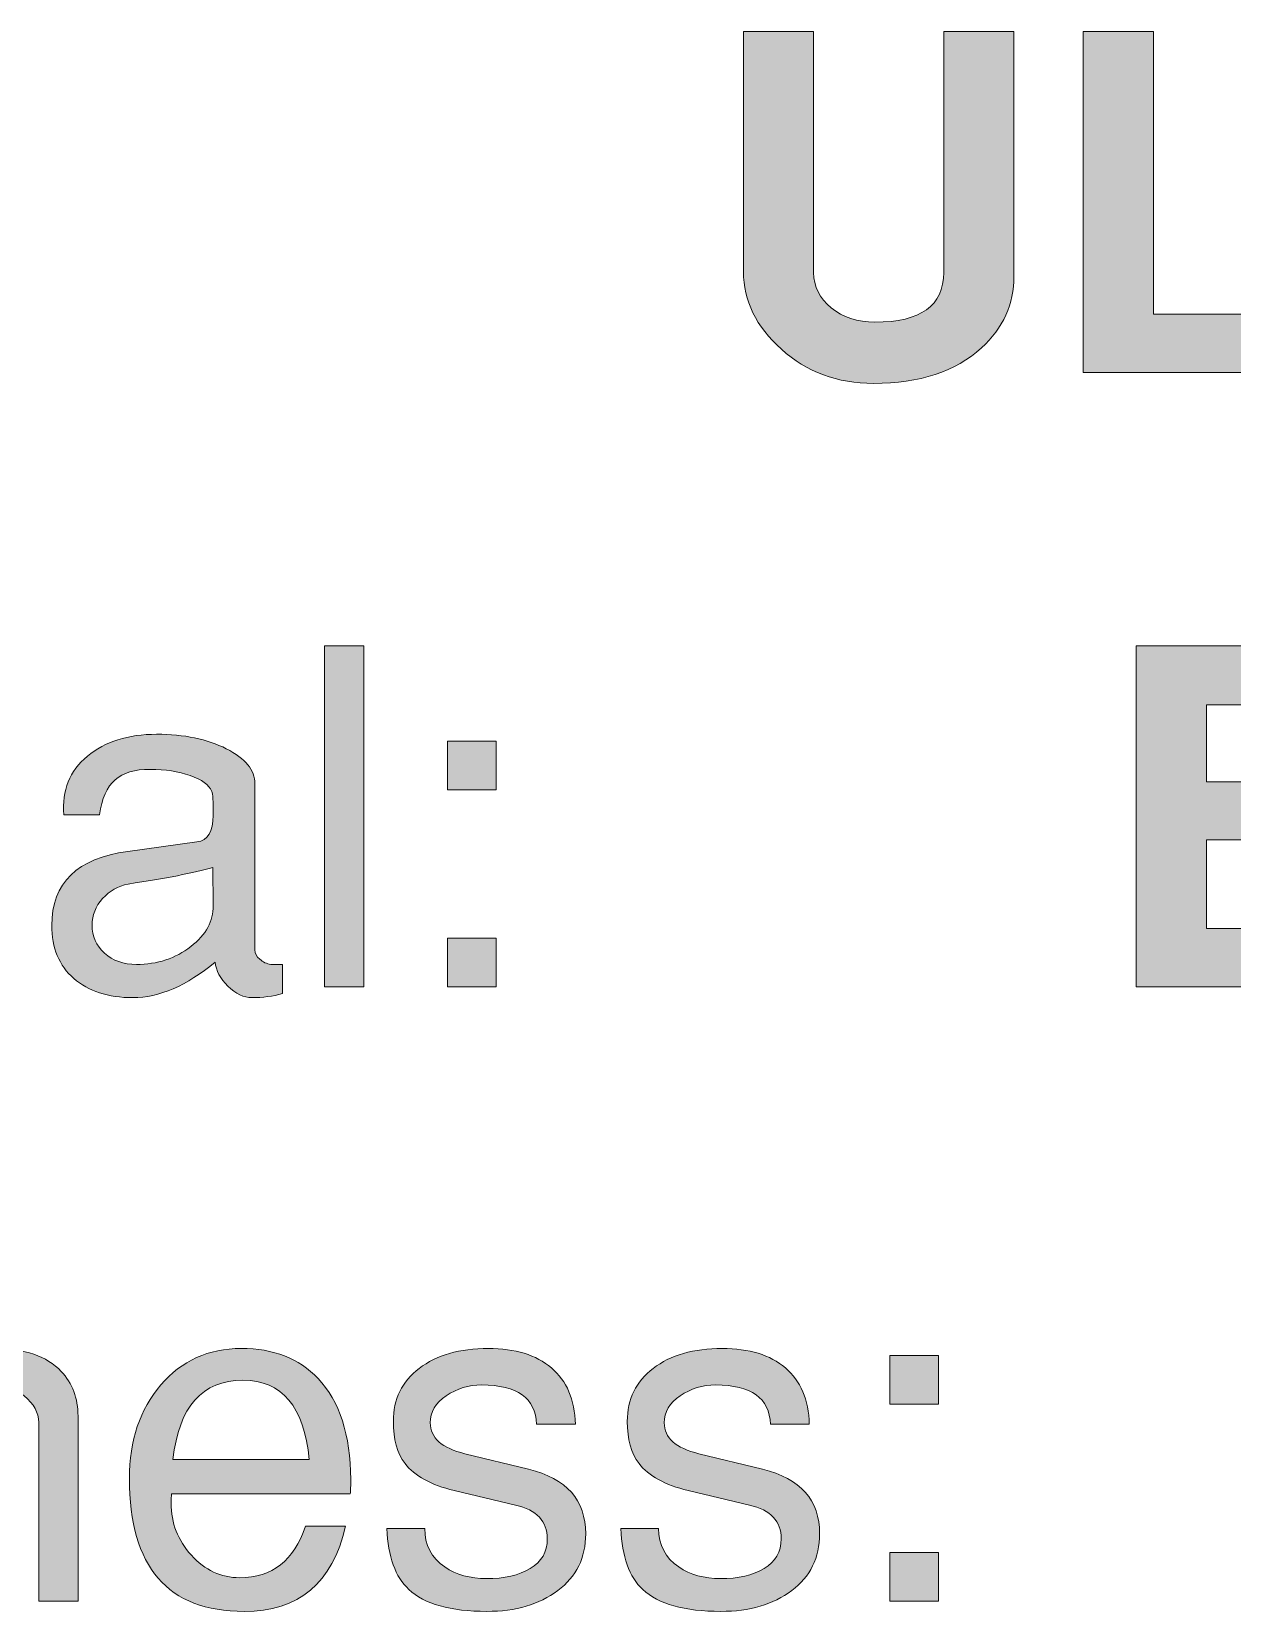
# Model space of a CAD drawing. Header units: inches. Extents: x 0.74 to 7.95, y -5.44 to -0.45.
# Drawn here: x 1.347 to 1.775, y -4.349 to -3.786 of the extents above; entities that cross this region are included whole.
import ezdxf

# ---------------------------------------------------------------- set-up
doc = ezdxf.new("R2010")
doc.units = ezdxf.units.IN
doc.header["$MEASUREMENT"] = 0
doc.layers.add('Layer 1', color=7, linetype='Continuous')

# ---------------------------------------------------------------- blocks, each defined once
blk = doc.blocks.new('block 15')
at = {"layer": 'Layer 1', "true_color": 0xed1f24}
h = blk.add_hatch(color=240, dxfattribs=at)
h.dxf.hatch_style = 2
h.paths.add_polyline_path([(1.46537, -4.12636), (1.45137, -4.12636), (1.45137, -4.00486), (1.46537, -4.00486)])
h = blk.add_hatch(color=240, dxfattribs=at)
h.dxf.hatch_style = 2
edge = h.paths.add_edge_path()
edge.add_spline(control_points=[(1.43636, -4.12873), (1.43292, -4.1297), (1.42931, -4.13019), (1.42553, -4.13019), (1.42253, -4.13019), (1.41966, -4.12882), (1.41694, -4.12611), (1.41422, -4.12339), (1.41269, -4.12052), (1.41236, -4.11752), (1.40225, -4.12597), (1.39247, -4.13019), (1.38303, -4.13019), (1.37425, -4.13019), (1.36725, -4.1279), (1.36203, -4.12335), (1.3568, -4.11878), (1.35419, -4.11249), (1.35419, -4.10447), (1.35419, -4.08933), (1.36323, -4.08053), (1.38129, -4.07808), (1.38129, -4.07808), (1.40588, -4.07474), (1.40588, -4.07474), (1.40976, -4.07418), (1.4117, -4.07102), (1.4117, -4.06523), (1.4117, -4.06032), (1.41153, -4.05749), (1.4112, -4.05671), (1.4102, -4.05437), (1.40762, -4.05248), (1.40347, -4.05103), (1.39931, -4.04958), (1.39458, -4.04886), (1.38927, -4.04886), (1.38373, -4.04886), (1.37954, -4.0501), (1.37672, -4.05261), (1.37389, -4.05511), (1.37204, -4.05924), (1.37115, -4.06502), (1.37115, -4.06502), (1.35853, -4.06502), (1.35853, -4.06502), (1.35775, -4.05636), (1.36053, -4.04941), (1.36686, -4.04419), (1.3732, -4.03897), (1.38142, -4.03636), (1.39153, -4.03636), (1.40131, -4.03636), (1.40958, -4.03808), (1.41636, -4.04152), (1.42314, -4.04497), (1.42653, -4.04913), (1.42653, -4.05402), (1.42653, -4.05402), (1.42653, -4.11319), (1.42653, -4.11319), (1.42653, -4.11441), (1.42711, -4.11553), (1.42828, -4.11652), (1.42944, -4.11752), (1.43075, -4.11814), (1.4322, -4.11835), (1.4333, -4.11847), (1.43469, -4.11847), (1.43636, -4.11835), (1.43636, -4.11835), (1.43636, -4.12873), (1.43636, -4.12873)], knot_values=[0, 0, 0, 0, 1, 1, 1, 2, 2, 2, 3, 3, 3, 4, 4, 4, 5, 5, 5, 6, 6, 6, 7, 7, 7, 8, 8, 8, 9, 9, 9, 10, 10, 10, 11, 11, 11, 12, 12, 12, 13, 13, 13, 14, 14, 14, 15, 15, 15, 16, 16, 16, 17, 17, 17, 18, 18, 18, 19, 19, 19, 20, 20, 20, 21, 21, 21, 22, 22, 22, 23, 23, 23, 24, 24, 24, 24], degree=3, periodic=1)
edge = h.paths.add_edge_path()
edge.add_spline(control_points=[(1.4117, -4.09742), (1.4117, -4.09742), (1.41153, -4.08386), (1.41153, -4.08386), (1.40483, -4.08575), (1.39478, -4.08771), (1.38138, -4.08972), (1.37786, -4.09039), (1.37484, -4.09212), (1.37231, -4.09491), (1.36979, -4.0977), (1.36853, -4.10083), (1.36853, -4.10429), (1.36853, -4.10831), (1.37001, -4.11166), (1.37298, -4.11434), (1.37594, -4.11702), (1.37973, -4.11835), (1.38435, -4.11835), (1.39181, -4.11835), (1.39827, -4.11624), (1.40371, -4.11199), (1.40915, -4.10775), (1.4118, -4.10289), (1.4117, -4.09742)], knot_values=[0, 0, 0, 0, 1, 1, 1, 2, 2, 2, 3, 3, 3, 4, 4, 4, 5, 5, 5, 6, 6, 6, 7, 7, 7, 8, 8, 8, 8], degree=3, periodic=1)
h = blk.add_hatch(color=240, dxfattribs=at)
h.dxf.hatch_style = 2
h.paths.add_polyline_path([(1.51253, -4.05619), (1.49519, -4.05619), (1.49519, -4.03886), (1.51253, -4.03886)])
h.paths.add_polyline_path([(1.51253, -4.12636), (1.49519, -4.12636), (1.49519, -4.10902), (1.51253, -4.10902)])
at = {"layer": 'Layer 1', "lineweight": 0}
for points in [[(1.46537, -4.12636), (1.45137, -4.12636), (1.45137, -4.00486), (1.46537, -4.00486), (1.46537, -4.12636)], [(1.51253, -4.05619), (1.49519, -4.05619), (1.49519, -4.03886), (1.51253, -4.03886), (1.51253, -4.05619)], [(1.51253, -4.12636), (1.49519, -4.12636), (1.49519, -4.10902), (1.51253, -4.10902), (1.51253, -4.12636)]]:
    blk.add_lwpolyline(points, dxfattribs=at)
for points, knots in [([(1.43636, -4.12873), (1.43292, -4.1297), (1.42931, -4.13019), (1.42553, -4.13019), (1.42253, -4.13019), (1.41966, -4.12882), (1.41694, -4.12611), (1.41422, -4.12339), (1.41269, -4.12052), (1.41236, -4.11752), (1.40225, -4.12597), (1.39247, -4.13019), (1.38303, -4.13019), (1.37425, -4.13019), (1.36725, -4.1279), (1.36203, -4.12335), (1.3568, -4.11878), (1.35419, -4.11249), (1.35419, -4.10447), (1.35419, -4.08933), (1.36323, -4.08053), (1.38129, -4.07808), (1.38129, -4.07808), (1.40588, -4.07474), (1.40588, -4.07474), (1.40976, -4.07418), (1.4117, -4.07102), (1.4117, -4.06523), (1.4117, -4.06032), (1.41153, -4.05749), (1.4112, -4.05671), (1.4102, -4.05437), (1.40762, -4.05248), (1.40347, -4.05103), (1.39931, -4.04958), (1.39458, -4.04886), (1.38927, -4.04886), (1.38373, -4.04886), (1.37954, -4.0501), (1.37672, -4.05261), (1.37389, -4.05511), (1.37204, -4.05924), (1.37115, -4.06502), (1.37115, -4.06502), (1.35853, -4.06502), (1.35853, -4.06502), (1.35775, -4.05636), (1.36053, -4.04941), (1.36686, -4.04419), (1.3732, -4.03897), (1.38142, -4.03636), (1.39153, -4.03636), (1.40131, -4.03636), (1.40958, -4.03808), (1.41636, -4.04152), (1.42314, -4.04497), (1.42653, -4.04913), (1.42653, -4.05402), (1.42653, -4.05402), (1.42653, -4.11319), (1.42653, -4.11319), (1.42653, -4.11441), (1.42711, -4.11553), (1.42828, -4.11652), (1.42944, -4.11752), (1.43075, -4.11814), (1.4322, -4.11835), (1.4333, -4.11847), (1.43469, -4.11847), (1.43636, -4.11835), (1.43636, -4.11835), (1.43636, -4.12873), (1.43636, -4.12873)], [0, 0, 0, 0, 1, 1, 1, 2, 2, 2, 3, 3, 3, 4, 4, 4, 5, 5, 5, 6, 6, 6, 7, 7, 7, 8, 8, 8, 9, 9, 9, 10, 10, 10, 11, 11, 11, 12, 12, 12, 13, 13, 13, 14, 14, 14, 15, 15, 15, 16, 16, 16, 17, 17, 17, 18, 18, 18, 19, 19, 19, 20, 20, 20, 21, 21, 21, 22, 22, 22, 23, 23, 23, 24, 24, 24, 24]), ([(1.4117, -4.09742), (1.4117, -4.09742), (1.41153, -4.08386), (1.41153, -4.08386), (1.40483, -4.08575), (1.39478, -4.08771), (1.38138, -4.08972), (1.37786, -4.09039), (1.37484, -4.09212), (1.37231, -4.09491), (1.36979, -4.0977), (1.36853, -4.10083), (1.36853, -4.10429), (1.36853, -4.10831), (1.37001, -4.11166), (1.37298, -4.11434), (1.37594, -4.11702), (1.37973, -4.11835), (1.38435, -4.11835), (1.39181, -4.11835), (1.39827, -4.11624), (1.40371, -4.11199), (1.40915, -4.10775), (1.4118, -4.10289), (1.4117, -4.09742)], [0, 0, 0, 0, 1, 1, 1, 2, 2, 2, 3, 3, 3, 4, 4, 4, 5, 5, 5, 6, 6, 6, 7, 7, 7, 8, 8, 8, 8])]:
    blk.add_open_spline(points, degree=3, knots=knots, dxfattribs=at)
blk = doc.blocks.new('block 16')
at = {"layer": 'Layer 1', "true_color": 0xed1f24}
h = blk.add_hatch(color=240, dxfattribs=at)
h.dxf.hatch_style = 2
edge = h.paths.add_edge_path()
edge.add_spline(control_points=[(1.83763, -4.09119), (1.83763, -4.10086), (1.83436, -4.10891), (1.8278, -4.11536), (1.82035, -4.12269), (1.80996, -4.12636), (1.79663, -4.12636), (1.79663, -4.12636), (1.74046, -4.12636), (1.74046, -4.12636), (1.74046, -4.12636), (1.74046, -4.00486), (1.74046, -4.00486), (1.74046, -4.00486), (1.79313, -4.00486), (1.79313, -4.00486), (1.8048, -4.00486), (1.8146, -4.00769), (1.82255, -4.01335), (1.83049, -4.01902), (1.83447, -4.02675), (1.83447, -4.03653), (1.83447, -4.04586), (1.83063, -4.05419), (1.82296, -4.06152), (1.83274, -4.0693), (1.83763, -4.07919), (1.83763, -4.09119)], knot_values=[0, 0, 0, 0, 1, 1, 1, 2, 2, 2, 3, 3, 3, 4, 4, 4, 5, 5, 5, 6, 6, 6, 7, 7, 7, 8, 8, 8, 9, 9, 9, 9], degree=3, periodic=1)
edge = h.paths.add_edge_path()
edge.add_spline(control_points=[(1.81064, -4.03919), (1.81064, -4.0303), (1.80547, -4.02586), (1.79513, -4.02586), (1.79513, -4.02586), (1.76547, -4.02586), (1.76547, -4.02586), (1.76547, -4.02586), (1.76547, -4.05336), (1.76547, -4.05336), (1.76547, -4.05336), (1.79447, -4.05336), (1.79447, -4.05336), (1.80524, -4.05336), (1.81064, -4.04864), (1.81064, -4.03919)], knot_values=[0, 0, 0, 0, 1, 1, 1, 2, 2, 2, 3, 3, 3, 4, 4, 4, 5, 5, 5, 5], degree=3, periodic=1)
edge = h.paths.add_edge_path()
edge.add_spline(control_points=[(1.8138, -4.08836), (1.8138, -4.0788), (1.80836, -4.07402), (1.79747, -4.07402), (1.79747, -4.07402), (1.76547, -4.07402), (1.76547, -4.07402), (1.76547, -4.07402), (1.76547, -4.10552), (1.76547, -4.10552), (1.76547, -4.10552), (1.79747, -4.10552), (1.79747, -4.10552), (1.80836, -4.10552), (1.8138, -4.0998), (1.8138, -4.08836)], knot_values=[0, 0, 0, 0, 1, 1, 1, 2, 2, 2, 3, 3, 3, 4, 4, 4, 5, 5, 5, 5], degree=3, periodic=1)
at = {"layer": 'Layer 1', "lineweight": 0}
for points, knots in [([(1.83763, -4.09119), (1.83763, -4.10086), (1.83436, -4.10891), (1.8278, -4.11536), (1.82035, -4.12269), (1.80996, -4.12636), (1.79663, -4.12636), (1.79663, -4.12636), (1.74046, -4.12636), (1.74046, -4.12636), (1.74046, -4.12636), (1.74046, -4.00486), (1.74046, -4.00486), (1.74046, -4.00486), (1.79313, -4.00486), (1.79313, -4.00486), (1.8048, -4.00486), (1.8146, -4.00769), (1.82255, -4.01335), (1.83049, -4.01902), (1.83447, -4.02675), (1.83447, -4.03653), (1.83447, -4.04586), (1.83063, -4.05419), (1.82296, -4.06152), (1.83274, -4.0693), (1.83763, -4.07919), (1.83763, -4.09119)], [0, 0, 0, 0, 1, 1, 1, 2, 2, 2, 3, 3, 3, 4, 4, 4, 5, 5, 5, 6, 6, 6, 7, 7, 7, 8, 8, 8, 9, 9, 9, 9]), ([(1.81064, -4.03919), (1.81064, -4.0303), (1.80547, -4.02586), (1.79513, -4.02586), (1.79513, -4.02586), (1.76547, -4.02586), (1.76547, -4.02586), (1.76547, -4.02586), (1.76547, -4.05336), (1.76547, -4.05336), (1.76547, -4.05336), (1.79447, -4.05336), (1.79447, -4.05336), (1.80524, -4.05336), (1.81064, -4.04864), (1.81064, -4.03919)], [0, 0, 0, 0, 1, 1, 1, 2, 2, 2, 3, 3, 3, 4, 4, 4, 5, 5, 5, 5]), ([(1.8138, -4.08836), (1.8138, -4.0788), (1.80836, -4.07402), (1.79747, -4.07402), (1.79747, -4.07402), (1.76547, -4.07402), (1.76547, -4.07402), (1.76547, -4.07402), (1.76547, -4.10552), (1.76547, -4.10552), (1.76547, -4.10552), (1.79747, -4.10552), (1.79747, -4.10552), (1.80836, -4.10552), (1.8138, -4.0998), (1.8138, -4.08836)], [0, 0, 0, 0, 1, 1, 1, 2, 2, 2, 3, 3, 3, 4, 4, 4, 5, 5, 5, 5])]:
    blk.add_open_spline(points, degree=3, knots=knots, dxfattribs=at)
blk = doc.blocks.new('block 14')
at = {"layer": 'Layer 1'}
for name in ['block 15', 'block 16']:
    blk.add_blockref(name, (0, 0), dxfattribs=at)
blk = doc.blocks.new('block 18')
at = {"layer": 'Layer 1', "true_color": 0xed1f24}
h = blk.add_hatch(color=240, dxfattribs=at)
h.dxf.hatch_style = 2
edge = h.paths.add_edge_path()
edge.add_spline(control_points=[(1.36354, -4.34516), (1.36354, -4.34516), (1.34953, -4.34516), (1.34953, -4.34516), (1.34953, -4.34516), (1.34953, -4.28149), (1.34953, -4.28149), (1.34953, -4.27805), (1.34781, -4.27491), (1.34437, -4.27207), (1.34092, -4.26925), (1.3367, -4.26783), (1.3317, -4.26783), (1.32481, -4.26783), (1.31915, -4.27036), (1.3147, -4.27541), (1.31026, -4.28047), (1.30804, -4.28689), (1.30804, -4.29466), (1.30804, -4.29466), (1.30804, -4.34516), (1.30804, -4.34516), (1.30804, -4.34516), (1.29403, -4.34516), (1.29403, -4.34516), (1.29403, -4.34516), (1.29403, -4.25766), (1.29403, -4.25766), (1.29403, -4.25766), (1.30804, -4.25766), (1.30804, -4.25766), (1.30804, -4.25766), (1.30804, -4.269), (1.30804, -4.269), (1.31403, -4.25977), (1.32265, -4.25516), (1.33387, -4.25516), (1.34454, -4.25516), (1.35242, -4.25789), (1.35754, -4.26333), (1.36154, -4.26755), (1.36354, -4.27288), (1.36354, -4.27932), (1.36354, -4.27932), (1.36354, -4.34516), (1.36354, -4.34516)], knot_values=[0, 0, 0, 0, 1, 1, 1, 2, 2, 2, 3, 3, 3, 4, 4, 4, 5, 5, 5, 6, 6, 6, 7, 7, 7, 8, 8, 8, 9, 9, 9, 10, 10, 10, 11, 11, 11, 12, 12, 12, 13, 13, 13, 14, 14, 14, 15, 15, 15, 15], degree=3, periodic=1)
h = blk.add_hatch(color=240, dxfattribs=at)
h.dxf.hatch_style = 2
edge = h.paths.add_edge_path()
edge.add_spline(control_points=[(1.4607, -4.30183), (1.4607, -4.30394), (1.46065, -4.30566), (1.46053, -4.30699), (1.46053, -4.30699), (1.39686, -4.30699), (1.39686, -4.30699), (1.39676, -4.30777), (1.3967, -4.30889), (1.3967, -4.31033), (1.3967, -4.31733), (1.39911, -4.32349), (1.40393, -4.32883), (1.40875, -4.33416), (1.41448, -4.33683), (1.42114, -4.33683), (1.43266, -4.33683), (1.44047, -4.33072), (1.44457, -4.3185), (1.44457, -4.3185), (1.45887, -4.3185), (1.45887, -4.3185), (1.4542, -4.33872), (1.44215, -4.34883), (1.4227, -4.34883), (1.39547, -4.34883), (1.38187, -4.33305), (1.38187, -4.30149), (1.38187, -4.28794), (1.38559, -4.27683), (1.39303, -4.26816), (1.40048, -4.25949), (1.41003, -4.25516), (1.4217, -4.25516), (1.43315, -4.25516), (1.44225, -4.25872), (1.44904, -4.26583), (1.4567, -4.27394), (1.46059, -4.28594), (1.4607, -4.30183)], knot_values=[0, 0, 0, 0, 1, 1, 1, 2, 2, 2, 3, 3, 3, 4, 4, 4, 5, 5, 5, 6, 6, 6, 7, 7, 7, 8, 8, 8, 9, 9, 9, 10, 10, 10, 11, 11, 11, 12, 12, 12, 13, 13, 13, 13], degree=3, periodic=1)
edge = h.paths.add_edge_path()
edge.add_spline(control_points=[(1.44587, -4.29466), (1.44408, -4.27589), (1.43622, -4.26649), (1.42229, -4.26649), (1.40779, -4.26649), (1.39948, -4.27589), (1.39737, -4.29466), (1.39737, -4.29466), (1.44587, -4.29466), (1.44587, -4.29466)], knot_values=[0, 0, 0, 0, 1, 1, 1, 2, 2, 2, 3, 3, 3, 3], degree=3, periodic=1)
h = blk.add_hatch(color=240, dxfattribs=at)
h.dxf.hatch_style = 2
edge = h.paths.add_edge_path()
edge.add_spline(control_points=[(1.54437, -4.32116), (1.54437, -4.32972), (1.54106, -4.33647), (1.53445, -4.34141), (1.52784, -4.34635), (1.51942, -4.34883), (1.5092, -4.34883), (1.4962, -4.34883), (1.48692, -4.34622), (1.48136, -4.341), (1.47659, -4.33655), (1.47397, -4.32933), (1.47353, -4.31933), (1.47353, -4.31933), (1.48703, -4.31933), (1.48703, -4.31933), (1.48703, -4.32522), (1.48942, -4.32977), (1.4942, -4.33299), (1.49831, -4.33577), (1.50326, -4.33716), (1.50903, -4.33716), (1.51537, -4.33716), (1.52056, -4.33596), (1.52462, -4.33357), (1.52867, -4.33118), (1.5307, -4.32764), (1.5307, -4.32296), (1.5307, -4.31672), (1.52692, -4.31271), (1.51938, -4.31093), (1.51938, -4.31093), (1.49754, -4.30579), (1.49754, -4.30579), (1.48931, -4.3038), (1.48348, -4.30058), (1.48003, -4.29614), (1.47725, -4.29247), (1.47586, -4.28748), (1.47586, -4.28115), (1.47586, -4.27326), (1.47895, -4.26696), (1.48511, -4.26224), (1.49129, -4.25752), (1.49948, -4.25516), (1.5097, -4.25516), (1.51925, -4.25516), (1.52675, -4.25747), (1.5322, -4.26208), (1.53764, -4.26669), (1.54047, -4.27338), (1.5407, -4.28216), (1.5407, -4.28216), (1.52686, -4.28216), (1.52686, -4.28216), (1.52653, -4.27283), (1.52003, -4.26816), (1.50736, -4.26816), (1.5027, -4.26816), (1.49847, -4.26944), (1.4947, -4.27199), (1.49092, -4.27455), (1.48903, -4.27777), (1.48903, -4.28166), (1.48903, -4.28699), (1.49314, -4.29066), (1.50136, -4.29266), (1.50136, -4.29266), (1.52403, -4.29816), (1.52403, -4.29816), (1.53758, -4.30149), (1.54437, -4.30916), (1.54437, -4.32116)], knot_values=[0, 0, 0, 0, 1, 1, 1, 2, 2, 2, 3, 3, 3, 4, 4, 4, 5, 5, 5, 6, 6, 6, 7, 7, 7, 8, 8, 8, 9, 9, 9, 10, 10, 10, 11, 11, 11, 12, 12, 12, 13, 13, 13, 14, 14, 14, 15, 15, 15, 16, 16, 16, 17, 17, 17, 18, 18, 18, 19, 19, 19, 20, 20, 20, 21, 21, 21, 22, 22, 22, 23, 23, 23, 24, 24, 24, 24], degree=3, periodic=1)
h = blk.add_hatch(color=240, dxfattribs=at)
h.dxf.hatch_style = 2
edge = h.paths.add_edge_path()
edge.add_spline(control_points=[(1.6277, -4.32116), (1.6277, -4.32972), (1.62439, -4.33647), (1.61778, -4.34141), (1.61117, -4.34635), (1.60276, -4.34883), (1.59253, -4.34883), (1.57953, -4.34883), (1.57025, -4.34622), (1.5647, -4.341), (1.55992, -4.33655), (1.55731, -4.32933), (1.55686, -4.31933), (1.55686, -4.31933), (1.57037, -4.31933), (1.57037, -4.31933), (1.57037, -4.32522), (1.57275, -4.32977), (1.57753, -4.33299), (1.58164, -4.33577), (1.58659, -4.33716), (1.59237, -4.33716), (1.5987, -4.33716), (1.60389, -4.33596), (1.60795, -4.33357), (1.61201, -4.33118), (1.61403, -4.32764), (1.61403, -4.32296), (1.61403, -4.31672), (1.61026, -4.31271), (1.60272, -4.31093), (1.60272, -4.31093), (1.58087, -4.30579), (1.58087, -4.30579), (1.57265, -4.3038), (1.56681, -4.30058), (1.56337, -4.29614), (1.56059, -4.29247), (1.5592, -4.28748), (1.5592, -4.28115), (1.5592, -4.27326), (1.56228, -4.26696), (1.56845, -4.26224), (1.57462, -4.25752), (1.58281, -4.25516), (1.59303, -4.25516), (1.60259, -4.25516), (1.61009, -4.25747), (1.61553, -4.26208), (1.62097, -4.26669), (1.62381, -4.27338), (1.62403, -4.28216), (1.62403, -4.28216), (1.6102, -4.28216), (1.6102, -4.28216), (1.60986, -4.27283), (1.60337, -4.26816), (1.5907, -4.26816), (1.58603, -4.26816), (1.58181, -4.26944), (1.57803, -4.27199), (1.57425, -4.27455), (1.57237, -4.27777), (1.57237, -4.28166), (1.57237, -4.28699), (1.57648, -4.29066), (1.5847, -4.29266), (1.5847, -4.29266), (1.60737, -4.29816), (1.60737, -4.29816), (1.62092, -4.30149), (1.6277, -4.30916), (1.6277, -4.32116)], knot_values=[0, 0, 0, 0, 1, 1, 1, 2, 2, 2, 3, 3, 3, 4, 4, 4, 5, 5, 5, 6, 6, 6, 7, 7, 7, 8, 8, 8, 9, 9, 9, 10, 10, 10, 11, 11, 11, 12, 12, 12, 13, 13, 13, 14, 14, 14, 15, 15, 15, 16, 16, 16, 17, 17, 17, 18, 18, 18, 19, 19, 19, 20, 20, 20, 21, 21, 21, 22, 22, 22, 23, 23, 23, 24, 24, 24, 24], degree=3, periodic=1)
h = blk.add_hatch(color=240, dxfattribs=at)
h.dxf.hatch_style = 2
h.paths.add_polyline_path([(1.67003, -4.275), (1.6527, -4.275), (1.6527, -4.25766), (1.67003, -4.25766)])
h.paths.add_polyline_path([(1.67003, -4.34516), (1.6527, -4.34516), (1.6527, -4.32783), (1.67003, -4.32783)])
at = {"layer": 'Layer 1', "lineweight": 0}
for points in [[(1.67003, -4.275), (1.6527, -4.275), (1.6527, -4.25766), (1.67003, -4.25766), (1.67003, -4.275)], [(1.67003, -4.34516), (1.6527, -4.34516), (1.6527, -4.32783), (1.67003, -4.32783), (1.67003, -4.34516)]]:
    blk.add_lwpolyline(points, dxfattribs=at)
for points, knots in [([(1.36354, -4.34516), (1.36354, -4.34516), (1.34953, -4.34516), (1.34953, -4.34516), (1.34953, -4.34516), (1.34953, -4.28149), (1.34953, -4.28149), (1.34953, -4.27805), (1.34781, -4.27491), (1.34437, -4.27207), (1.34092, -4.26925), (1.3367, -4.26783), (1.3317, -4.26783), (1.32481, -4.26783), (1.31915, -4.27036), (1.3147, -4.27541), (1.31026, -4.28047), (1.30804, -4.28689), (1.30804, -4.29466), (1.30804, -4.29466), (1.30804, -4.34516), (1.30804, -4.34516), (1.30804, -4.34516), (1.29403, -4.34516), (1.29403, -4.34516), (1.29403, -4.34516), (1.29403, -4.25766), (1.29403, -4.25766), (1.29403, -4.25766), (1.30804, -4.25766), (1.30804, -4.25766), (1.30804, -4.25766), (1.30804, -4.269), (1.30804, -4.269), (1.31403, -4.25977), (1.32265, -4.25516), (1.33387, -4.25516), (1.34454, -4.25516), (1.35242, -4.25789), (1.35754, -4.26333), (1.36154, -4.26755), (1.36354, -4.27288), (1.36354, -4.27932), (1.36354, -4.27932), (1.36354, -4.34516), (1.36354, -4.34516)], [0, 0, 0, 0, 1, 1, 1, 2, 2, 2, 3, 3, 3, 4, 4, 4, 5, 5, 5, 6, 6, 6, 7, 7, 7, 8, 8, 8, 9, 9, 9, 10, 10, 10, 11, 11, 11, 12, 12, 12, 13, 13, 13, 14, 14, 14, 15, 15, 15, 15]), ([(1.4607, -4.30183), (1.4607, -4.30394), (1.46065, -4.30566), (1.46053, -4.30699), (1.46053, -4.30699), (1.39686, -4.30699), (1.39686, -4.30699), (1.39676, -4.30777), (1.3967, -4.30889), (1.3967, -4.31033), (1.3967, -4.31733), (1.39911, -4.32349), (1.40393, -4.32883), (1.40875, -4.33416), (1.41448, -4.33683), (1.42114, -4.33683), (1.43266, -4.33683), (1.44047, -4.33072), (1.44457, -4.3185), (1.44457, -4.3185), (1.45887, -4.3185), (1.45887, -4.3185), (1.4542, -4.33872), (1.44215, -4.34883), (1.4227, -4.34883), (1.39547, -4.34883), (1.38187, -4.33305), (1.38187, -4.30149), (1.38187, -4.28794), (1.38559, -4.27683), (1.39303, -4.26816), (1.40048, -4.25949), (1.41003, -4.25516), (1.4217, -4.25516), (1.43315, -4.25516), (1.44225, -4.25872), (1.44904, -4.26583), (1.4567, -4.27394), (1.46059, -4.28594), (1.4607, -4.30183)], [0, 0, 0, 0, 1, 1, 1, 2, 2, 2, 3, 3, 3, 4, 4, 4, 5, 5, 5, 6, 6, 6, 7, 7, 7, 8, 8, 8, 9, 9, 9, 10, 10, 10, 11, 11, 11, 12, 12, 12, 13, 13, 13, 13]), ([(1.54437, -4.32116), (1.54437, -4.32972), (1.54106, -4.33647), (1.53445, -4.34141), (1.52784, -4.34635), (1.51942, -4.34883), (1.5092, -4.34883), (1.4962, -4.34883), (1.48692, -4.34622), (1.48136, -4.341), (1.47659, -4.33655), (1.47397, -4.32933), (1.47353, -4.31933), (1.47353, -4.31933), (1.48703, -4.31933), (1.48703, -4.31933), (1.48703, -4.32522), (1.48942, -4.32977), (1.4942, -4.33299), (1.49831, -4.33577), (1.50326, -4.33716), (1.50903, -4.33716), (1.51537, -4.33716), (1.52056, -4.33596), (1.52462, -4.33357), (1.52867, -4.33118), (1.5307, -4.32764), (1.5307, -4.32296), (1.5307, -4.31672), (1.52692, -4.31271), (1.51938, -4.31093), (1.51938, -4.31093), (1.49754, -4.30579), (1.49754, -4.30579), (1.48931, -4.3038), (1.48348, -4.30058), (1.48003, -4.29614), (1.47725, -4.29247), (1.47586, -4.28748), (1.47586, -4.28115), (1.47586, -4.27326), (1.47895, -4.26696), (1.48511, -4.26224), (1.49129, -4.25752), (1.49948, -4.25516), (1.5097, -4.25516), (1.51925, -4.25516), (1.52675, -4.25747), (1.5322, -4.26208), (1.53764, -4.26669), (1.54047, -4.27338), (1.5407, -4.28216), (1.5407, -4.28216), (1.52686, -4.28216), (1.52686, -4.28216), (1.52653, -4.27283), (1.52003, -4.26816), (1.50736, -4.26816), (1.5027, -4.26816), (1.49847, -4.26944), (1.4947, -4.27199), (1.49092, -4.27455), (1.48903, -4.27777), (1.48903, -4.28166), (1.48903, -4.28699), (1.49314, -4.29066), (1.50136, -4.29266), (1.50136, -4.29266), (1.52403, -4.29816), (1.52403, -4.29816), (1.53758, -4.30149), (1.54437, -4.30916), (1.54437, -4.32116)], [0, 0, 0, 0, 1, 1, 1, 2, 2, 2, 3, 3, 3, 4, 4, 4, 5, 5, 5, 6, 6, 6, 7, 7, 7, 8, 8, 8, 9, 9, 9, 10, 10, 10, 11, 11, 11, 12, 12, 12, 13, 13, 13, 14, 14, 14, 15, 15, 15, 16, 16, 16, 17, 17, 17, 18, 18, 18, 19, 19, 19, 20, 20, 20, 21, 21, 21, 22, 22, 22, 23, 23, 23, 24, 24, 24, 24]), ([(1.6277, -4.32116), (1.6277, -4.32972), (1.62439, -4.33647), (1.61778, -4.34141), (1.61117, -4.34635), (1.60276, -4.34883), (1.59253, -4.34883), (1.57953, -4.34883), (1.57025, -4.34622), (1.5647, -4.341), (1.55992, -4.33655), (1.55731, -4.32933), (1.55686, -4.31933), (1.55686, -4.31933), (1.57037, -4.31933), (1.57037, -4.31933), (1.57037, -4.32522), (1.57275, -4.32977), (1.57753, -4.33299), (1.58164, -4.33577), (1.58659, -4.33716), (1.59237, -4.33716), (1.5987, -4.33716), (1.60389, -4.33596), (1.60795, -4.33357), (1.61201, -4.33118), (1.61403, -4.32764), (1.61403, -4.32296), (1.61403, -4.31672), (1.61026, -4.31271), (1.60272, -4.31093), (1.60272, -4.31093), (1.58087, -4.30579), (1.58087, -4.30579), (1.57265, -4.3038), (1.56681, -4.30058), (1.56337, -4.29614), (1.56059, -4.29247), (1.5592, -4.28748), (1.5592, -4.28115), (1.5592, -4.27326), (1.56228, -4.26696), (1.56845, -4.26224), (1.57462, -4.25752), (1.58281, -4.25516), (1.59303, -4.25516), (1.60259, -4.25516), (1.61009, -4.25747), (1.61553, -4.26208), (1.62097, -4.26669), (1.62381, -4.27338), (1.62403, -4.28216), (1.62403, -4.28216), (1.6102, -4.28216), (1.6102, -4.28216), (1.60986, -4.27283), (1.60337, -4.26816), (1.5907, -4.26816), (1.58603, -4.26816), (1.58181, -4.26944), (1.57803, -4.27199), (1.57425, -4.27455), (1.57237, -4.27777), (1.57237, -4.28166), (1.57237, -4.28699), (1.57648, -4.29066), (1.5847, -4.29266), (1.5847, -4.29266), (1.60737, -4.29816), (1.60737, -4.29816), (1.62092, -4.30149), (1.6277, -4.30916), (1.6277, -4.32116)], [0, 0, 0, 0, 1, 1, 1, 2, 2, 2, 3, 3, 3, 4, 4, 4, 5, 5, 5, 6, 6, 6, 7, 7, 7, 8, 8, 8, 9, 9, 9, 10, 10, 10, 11, 11, 11, 12, 12, 12, 13, 13, 13, 14, 14, 14, 15, 15, 15, 16, 16, 16, 17, 17, 17, 18, 18, 18, 19, 19, 19, 20, 20, 20, 21, 21, 21, 22, 22, 22, 23, 23, 23, 24, 24, 24, 24]), ([(1.44587, -4.29466), (1.44408, -4.27589), (1.43622, -4.26649), (1.42229, -4.26649), (1.40779, -4.26649), (1.39948, -4.27589), (1.39737, -4.29466), (1.39737, -4.29466), (1.44587, -4.29466), (1.44587, -4.29466)], [0, 0, 0, 0, 1, 1, 1, 2, 2, 2, 3, 3, 3, 3])]:
    blk.add_open_spline(points, degree=3, knots=knots, dxfattribs=at)
blk = doc.blocks.new('block 17')
at = {"layer": 'Layer 1'}
blk.add_blockref('block 18', (0, 0), dxfattribs=at)
blk = doc.blocks.new('block 22')
at = {"layer": 'Layer 1', "true_color": 0xed1f24}
h = blk.add_hatch(color=240, dxfattribs=at)
h.dxf.hatch_style = 2
edge = h.paths.add_edge_path()
edge.add_spline(control_points=[(1.69691, -3.87322), (1.69691, -3.88311), (1.69307, -3.89161), (1.68541, -3.89872), (1.67619, -3.90717), (1.66335, -3.91138), (1.64691, -3.91138), (1.63402, -3.91138), (1.62308, -3.90733), (1.61407, -3.89922), (1.60508, -3.89111), (1.60058, -3.88188), (1.60058, -3.87155), (1.60058, -3.87155), (1.60058, -3.78605), (1.60058, -3.78605), (1.60058, -3.78605), (1.62558, -3.78605), (1.62558, -3.78605), (1.62558, -3.78605), (1.62558, -3.87189), (1.62558, -3.87189), (1.62558, -3.87689), (1.62766, -3.88108), (1.63183, -3.88447), (1.63599, -3.88786), (1.64119, -3.88955), (1.64741, -3.88955), (1.66374, -3.88955), (1.67191, -3.88367), (1.67191, -3.87189), (1.67191, -3.87189), (1.67191, -3.78605), (1.67191, -3.78605), (1.67191, -3.78605), (1.69691, -3.78605), (1.69691, -3.78605), (1.69691, -3.78605), (1.69691, -3.87322), (1.69691, -3.87322)], knot_values=[0, 0, 0, 0, 1, 1, 1, 2, 2, 2, 3, 3, 3, 4, 4, 4, 5, 5, 5, 6, 6, 6, 7, 7, 7, 8, 8, 8, 9, 9, 9, 10, 10, 10, 11, 11, 11, 12, 12, 12, 13, 13, 13, 13], degree=3, periodic=1)
h = blk.add_hatch(color=240, dxfattribs=at)
h.dxf.hatch_style = 2
h.paths.add_polyline_path([(1.80475, -3.90755), (1.72158, -3.90755), (1.72158, -3.78605), (1.74658, -3.78605), (1.74658, -3.88672), (1.80475, -3.88672)])
at = {"layer": 'Layer 1', "lineweight": 0}
blk.add_lwpolyline([(1.80475, -3.90755), (1.72158, -3.90755), (1.72158, -3.78605), (1.74658, -3.78605), (1.74658, -3.88672), (1.80475, -3.88672), (1.80475, -3.90755)], dxfattribs=at)
blk.add_open_spline([(1.69691, -3.87322), (1.69691, -3.88311), (1.69307, -3.89161), (1.68541, -3.89872), (1.67619, -3.90717), (1.66335, -3.91138), (1.64691, -3.91138), (1.63402, -3.91138), (1.62308, -3.90733), (1.61407, -3.89922), (1.60508, -3.89111), (1.60058, -3.88188), (1.60058, -3.87155), (1.60058, -3.87155), (1.60058, -3.78605), (1.60058, -3.78605), (1.60058, -3.78605), (1.62558, -3.78605), (1.62558, -3.78605), (1.62558, -3.78605), (1.62558, -3.87189), (1.62558, -3.87189), (1.62558, -3.87689), (1.62766, -3.88108), (1.63183, -3.88447), (1.63599, -3.88786), (1.64119, -3.88955), (1.64741, -3.88955), (1.66374, -3.88955), (1.67191, -3.88367), (1.67191, -3.87189), (1.67191, -3.87189), (1.67191, -3.78605), (1.67191, -3.78605), (1.67191, -3.78605), (1.69691, -3.78605), (1.69691, -3.78605), (1.69691, -3.78605), (1.69691, -3.87322), (1.69691, -3.87322)], degree=3, knots=[0, 0, 0, 0, 1, 1, 1, 2, 2, 2, 3, 3, 3, 4, 4, 4, 5, 5, 5, 6, 6, 6, 7, 7, 7, 8, 8, 8, 9, 9, 9, 10, 10, 10, 11, 11, 11, 12, 12, 12, 13, 13, 13, 13], dxfattribs=at)
blk = doc.blocks.new('block 20')
at = {"layer": 'Layer 1'}
blk.add_blockref('block 22', (0, 0), dxfattribs=at)
blk = doc.blocks.new('block 2')
at = {"layer": 'Layer 1'}
for name in ['block 20', 'block 14', 'block 17']:
    blk.add_blockref(name, (0, 0), dxfattribs=at)

msp = doc.modelspace()

# ---------------------------------------------------------------- block references
at = {"layer": 'Layer 1'}
msp.add_blockref('block 2', (0, 0), dxfattribs=at)

doc.saveas('drawing.dxf')
